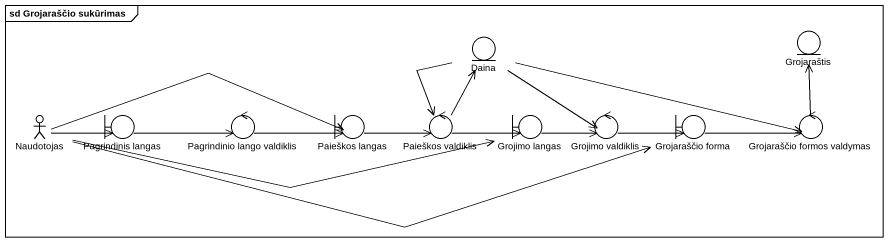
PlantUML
@startuml
mainframe sd Grojaraščio sukūrimas
entity Daina
entity Grojaraštis
actor Naudotojas
boundary "Pagrindinis langas" as Pagrindinis_langas
control "Pagrindinio lango valdiklis" as Pagrindinio_lango_valdiklis
boundary "Paieškos langas" as Paieškos_langas
control "Paieškos valdiklis" as Paieškos_valdiklis
boundary "Grojimo langas" as Grojimo_langas
control "Grojimo valdiklis" as Grojimo_valdiklis
boundary "Grojaraščio forma" as Grojaraščio_forma
control "Grojaraščio formos valdymas" as Grojaraščio_formos_valdymas
Daina --> Paieškos_valdiklis
Daina --> Grojimo_valdiklis
Daina -right-> Grojaraščio_formos_valdymas
Naudotojas -right-> Pagrindinis_langas
Naudotojas -right-> Paieškos_langas
Naudotojas -right-> Grojimo_langas
Naudotojas -right-> Grojaraščio_forma
Pagrindinis_langas -right-> Pagrindinio_lango_valdiklis
Pagrindinio_lango_valdiklis -right-> Paieškos_langas
Paieškos_langas -right-> Paieškos_valdiklis
Paieškos_valdiklis -up-> Daina
Paieškos_valdiklis -right-> Grojimo_langas
Grojimo_langas -right-> Grojimo_valdiklis
Grojimo_valdiklis -right-> Grojaraščio_forma
Grojaraščio_forma -right-> Grojaraščio_formos_valdymas
Grojaraščio_formos_valdymas -up-> Grojaraštis
@enduml
